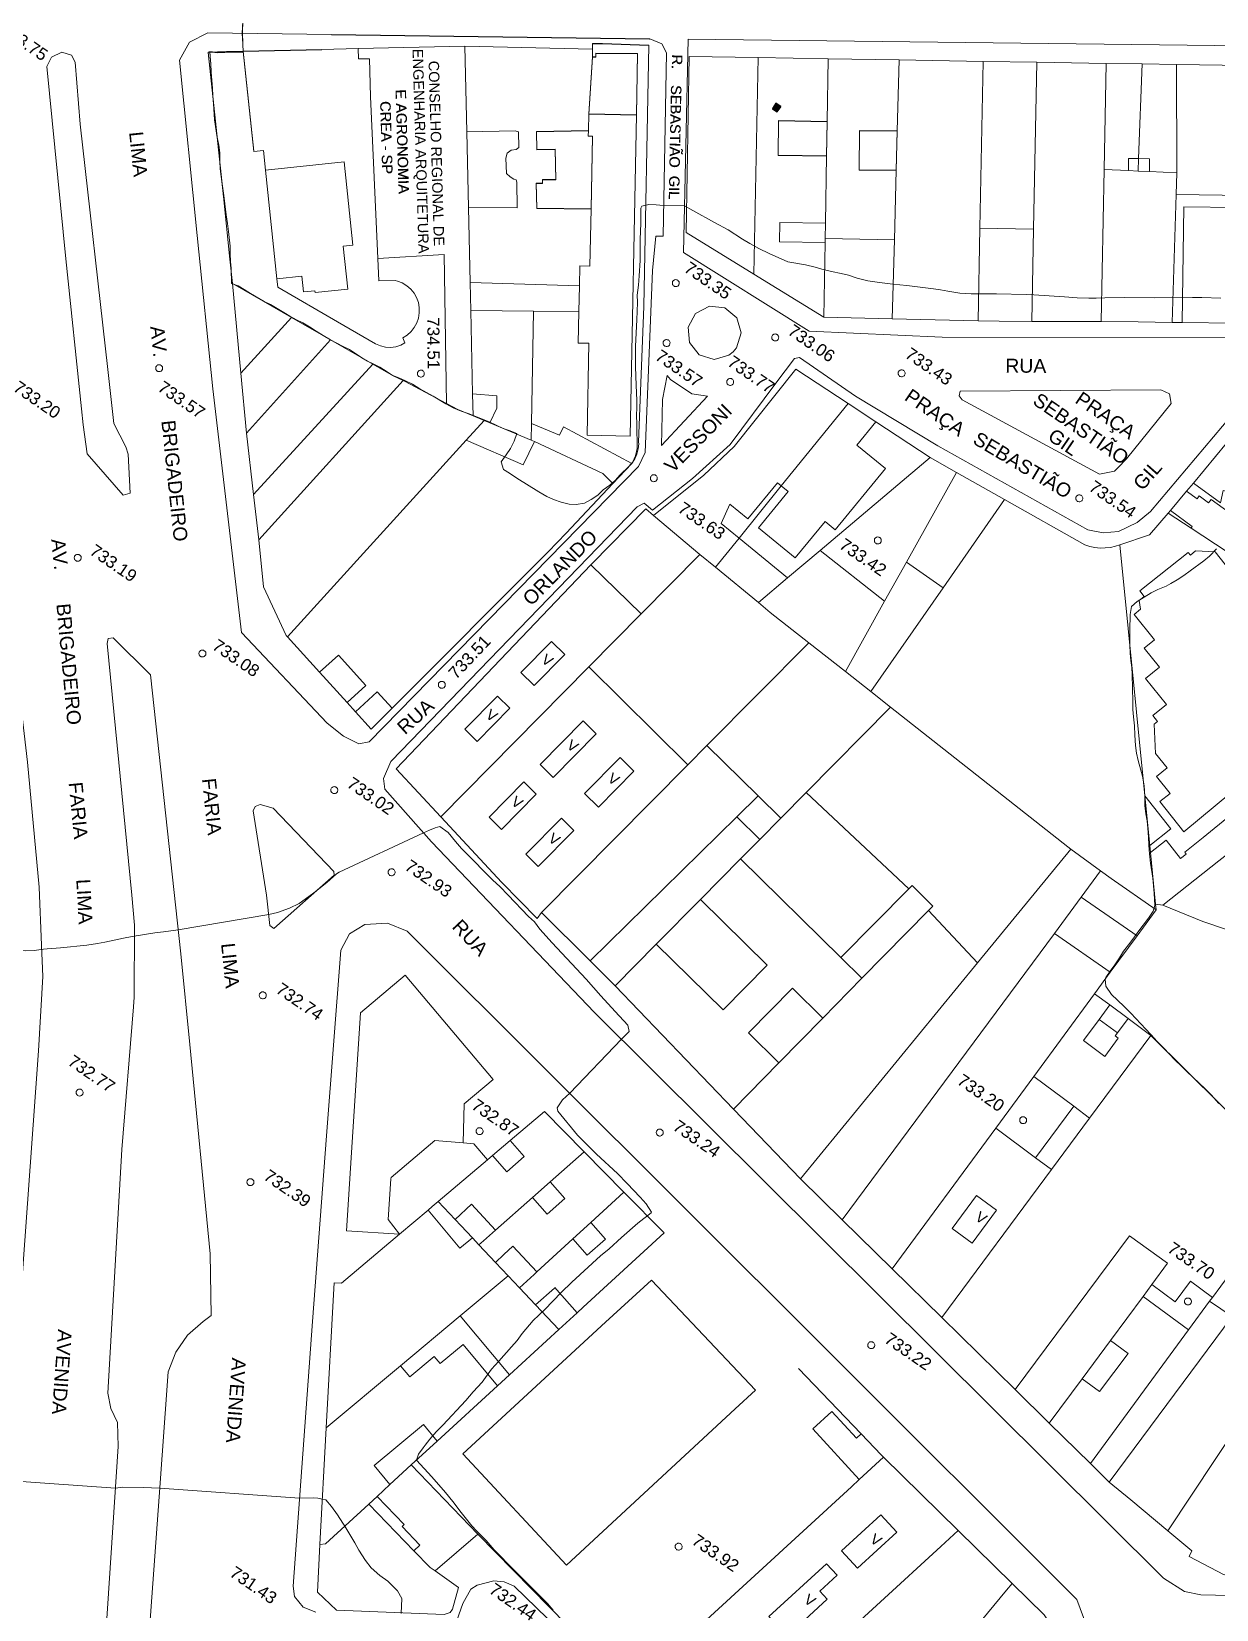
# Model space of a CAD drawing. Header units: metres. Extents: x 322294 to 7190115, y 7390841 to 10157759.
# Drawn here: x 323085.9 to 323256.2, y 7393020.6 to 7393247.5 of the extents above; entities that cross this region are included whole.
import ezdxf
from ezdxf.enums import TextEntityAlignment as Align

# ---------------------------------------------------------------- set-up
doc = ezdxf.new("R2010")
doc.units = ezdxf.units.M
doc.layers.get('0').update_dxf_attribs({"lineweight": 18})
for name, color, linetype, lineweight in [('100_SIST_VIARIO_MEIO_FIO', 1, 'Continuous', 18), ('106_PRACAS_PARQUES_TOP', 7, 'Continuous', 18), ('108_SEP_FIS_CANT_CENT_ILHA', 7, 'Continuous', 18), ('144_P_DUPLA_ASF_TOP', 7, 'Continuous', 18), ('160_P_SIMP_ASF_TOP', 7, 'Continuous', 18), ('168_P_SIMP_PARALE_TOP', 7, 'Continuous', 18), ('206_MURO_E_MURO_ARRIMO', 7, 'Continuous', 18), ('214_PROJ_BEIRAL_EDIF', 10, 'Continuous', 18), ('216_EDIF_NOTAVEL', 2, 'Continuous', 18), ('218_EDIF_NOTAVEL_TOP', 7, 'Continuous', 18), ('604_CURVA_INTERM', 7, 'Continuous', 18), ('606_PTO_COTADO', 7, 'Continuous', 18), ('608_PTO_COTADO_INTERVIA', 1, 'Continuous', 18), ('908_DADOS_VARIAVEIS', 7, 'Continuous', 13)]:
    doc.layers.add(name, color=color, linetype=linetype, lineweight=lineweight)
doc.styles.add('Style-Arial', font='arial.ttf', dxfattribs={"height": 1.75})

# ---------------------------------------------------------------- blocks, each defined once
blk = doc.blocks.new('SP09')
at = {"color": 0, "linetype": 'Continuous'}
blk.add_lwpolyline([(-0.03, -0.51), (-0.14, -0.49), (-0.24, -0.46), (-0.31, -0.42), (-0.35, -0.39), (-0.42, -0.31), (-0.47, -0.24), (-0.51, -0.15), (-0.52, -0.09), (-0.52, 0.03), (-0.51, 0.11), (-0.48, 0.2), (-0.44, 0.27), (-0.4, 0.33), (-0.32, 0.39), (-0.23, 0.44), (-0.15, 0.48), (-0.1, 0.48), (-0.03, 0.48), (0.08, 0.48), (0.19, 0.44), (0.27, 0.4), (0.35, 0.32), (0.41, 0.23), (0.46, 0.11), (0.48, 0.03), (0.48, -0.03), (0.47, -0.08), (0.44, -0.21), (0.38, -0.3), (0.31, -0.38), (0.23, -0.44), (0.1, -0.49), (0.02, -0.51)], close=True, dxfattribs=at)
blk = doc.blocks.new('SP10')
at = {"color": 0, "linetype": 'Continuous'}
blk.add_lwpolyline([(-0.03, -0.51), (-0.14, -0.49), (-0.24, -0.46), (-0.31, -0.42), (-0.35, -0.39), (-0.42, -0.31), (-0.47, -0.24), (-0.51, -0.15), (-0.52, -0.09), (-0.52, 0.03), (-0.51, 0.11), (-0.48, 0.2), (-0.44, 0.27), (-0.4, 0.33), (-0.32, 0.39), (-0.23, 0.44), (-0.15, 0.48), (-0.1, 0.48), (-0.03, 0.48), (0.08, 0.48), (0.19, 0.44), (0.27, 0.4), (0.35, 0.32), (0.41, 0.23), (0.46, 0.11), (0.48, 0.03), (0.48, -0.03), (0.47, -0.08), (0.44, -0.21), (0.38, -0.3), (0.31, -0.38), (0.23, -0.44), (0.1, -0.49), (0.02, -0.51)], close=True, dxfattribs=at)

msp = doc.modelspace()

# ---------------------------------------------------------------- hatches: boundary and pattern name
at = {"layer": '908_DADOS_VARIAVEIS', "lineweight": 0}
for points in [[(323193.594, 7393236.741), (323192.908, 7393237.2), (323192.41, 7393236.455), (323193.096, 7393235.996)], [(323193.594, 7393236.692), (323192.907, 7393237.151), (323192.41, 7393236.406), (323193.096, 7393235.948)]]:
    msp.add_hatch(color=256, dxfattribs=at).paths.add_polyline_path(points)

# ---------------------------------------------------------------- linework, layer by layer
at = {"layer": '100_SIST_VIARIO_MEIO_FIO'}
for points in [[(323109.686, 7393218.167), (323107.124, 7393243.408), (323108.558, 7393245.992), (323111.2, 7393247.316), (323129.01, 7393247.083)], [(323174.754, 7393246.492), (323176.499, 7393245.765), (323177.153, 7393244.444), (323176.665, 7393218.11), (323175.635, 7393218.104), (323175.17, 7393213.15), (323174.112, 7393186.978), (323173.141, 7393184.96), (323134.401, 7393145.374), (323132.918, 7393145.115), (323130.718, 7393146.196), (323128.355, 7393148.082), (323116.041, 7393161.096), (323111.921, 7393196.149), (323109.686, 7393218.167)], [(323129.01, 7393247.083), (323174.712, 7393246.485), (323174.754, 7393246.492)], [(323129.01, 7393247.034), (323174.711, 7393246.436), (323174.754, 7393246.444)], [(323259.716, 7393193.835), (323246.769, 7393178.486), (323244.858, 7393176.934), (323242.176, 7393175.636), (323239.946, 7393175.417), (323237.752, 7393175.874), (323216.165, 7393187.937), (323204.347, 7393195.09), (323196.299, 7393200.635), (323195.576, 7393200.512), (323192.904, 7393196.961), (323186.337, 7393188.125), (323180.888, 7393183.244), (323175.164, 7393178.685), (323173.972, 7393179.69), (323172.952, 7393179.194), (323137.597, 7393142.591), (323137.549, 7393142.534), (323136.47, 7393140.116), (323136.662, 7393138.571), (323143.392, 7393130.989), (323166.835, 7393106.445), (323248.631, 7393025.128), (323251.659, 7393023.223), (323253.99, 7393022.75), (323287.554, 7393021.948)], [(323087.295, 7393116.125), (323086.978, 7393124.48), (323085.296, 7393142.446), (323081.385, 7393175.818)], [(323236.854, 7393016.173), (323237.21, 7393017.378), (323237.141, 7393019.473), (323236.179, 7393022.043), (323200.162, 7393058.016), (323139.887, 7393118.149), (323137.053, 7393119.316), (323133.812, 7393119.118), (323131.604, 7393117.754), (323130.342, 7393115.449), (323128.294, 7393088.725)]]:
    msp.add_lwpolyline(points, dxfattribs=at)
for points in [[(323180.276, 7393246.415), (323179.595, 7393215.731), (323197.689, 7393204.457), (323216.827, 7393203.56), (323259.714, 7393203.509), (323340.574, 7393202.478), (323343.247, 7393203.767), (323344.99, 7393206.168), (323345.408, 7393207.958), (323345.433, 7393241.253), (323344.292, 7393243.163), (323342.112, 7393244.353), (323271.992, 7393245.315)], [(323243.316, 7393186.072), (323249.753, 7393194.011), (323249.499, 7393195.428), (323248.261, 7393196.001), (323219.417, 7393195.818), (323219.234, 7393195.119), (323219.686, 7393194.555), (323239.435, 7393183.87), (323241.581, 7393184.324), (323242.126, 7393184.806)]]:
    msp.add_lwpolyline(points, close=True, dxfattribs=at)
at = {"layer": '100_SIST_VIARIO_MEIO_FIO', "flags": 128}
for points in [[(323087.466, 7393111.617), (323087.295, 7393116.125)], [(322930.94, 7392950.696), (322947.28, 7392955.867), (322958.551, 7392959.047), (322971.722, 7392961.044), (322986.532, 7392961.946), (323045.985, 7392957.808), (323067.729, 7392956.488), (323074.239, 7392957.152), (323075.563, 7392958.057), (323076.345, 7392959.594), (323077.958, 7392977.869), (323080.672, 7393010.165), (323080.551, 7393011.681), (323079.767, 7393012.85), (323077.067, 7393013.547), (323034.242, 7393016.613), (323034.591, 7393022.23), (323076.337, 7393018.922), (323078.603, 7393019.652), (323080.183, 7393021.276), (323080.857, 7393022.577), (323081.289, 7393024.466), (323086.841, 7393100.955), (323087.466, 7393111.617)], [(323128.294, 7393088.725), (323126.248, 7393062.023), (323123.464, 7393023.983), (323123.657, 7393022.505), (323124.915, 7393020.964), (323126.743, 7393020.238)], [(323147.032, 7393019.046), (323147.875, 7393021.486), (323149.05, 7393023.551), (323149.963, 7393024.134), (323152.325, 7393024.718), (323153.831, 7393024.586), (323155.284, 7393023.997), (323160.039, 7393019.302)]]:
    msp.add_lwpolyline(points, dxfattribs=at)
at = {"layer": '108_SEP_FIS_CANT_CENT_ILHA'}
for points in [[(323090.805, 7393214.843), (323088.07, 7393242.505), (323088.741, 7393243.821), (323090.197, 7393244.544), (323091.589, 7393244.131), (323092.149, 7393243.117), (323092.873, 7393234.208), (323096.83, 7393198.931)], [(323093.047, 7393193.269), (323090.805, 7393214.843)], [(323096.83, 7393198.931), (323097.704, 7393191.139), (323099.431, 7393187.821), (323099.771, 7393186.737), (323100.065, 7393181.144), (323099.047, 7393180.831), (323093.839, 7393186.792), (323093.287, 7393190.956), (323093.047, 7393193.269)], [(323108.606, 7393101.883), (323107.33, 7393114.885), (323102.954, 7393154.994), (323097.582, 7393160.319), (323096.882, 7393160.222), (323096.717, 7393159.535), (323100.28, 7393123.312), (323100.669, 7393119.038), (323100.632, 7393108.667), (323100.521, 7393107.286)]]:
    msp.add_lwpolyline(points, dxfattribs=at)
for points in [[(323187.23, 7393202.046), (323187.907, 7393204.183), (323187.281, 7393206.336), (323185.566, 7393207.779), (323183.338, 7393208.025), (323181.348, 7393206.992), (323180.268, 7393205.028), (323180.461, 7393202.794), (323181.863, 7393201.045), (323184, 7393200.369), (323186.153, 7393200.994), (323186.743, 7393201.467)], [(323177.271, 7393198.057), (323176.57, 7393194.605), (323176.446, 7393188.005), (323183.044, 7393195.075), (323180.833, 7393195.433), (323177.738, 7393197.471)], [(323119.636, 7393123.357), (323120.148, 7393118.975), (323120.714, 7393118.528), (323129.363, 7393126.197), (323129.321, 7393126.72), (323120.599, 7393135.825), (323118.718, 7393136.357), (323117.997, 7393136.101), (323117.712, 7393135.475)]]:
    msp.add_lwpolyline(points, close=True, dxfattribs=at)
at = {"layer": '108_SEP_FIS_CANT_CENT_ILHA', "flags": 128}
for points in [[(323100.521, 7393107.286), (323098.866, 7393086.751), (323096.829, 7393051.732), (323097.26, 7393049.529), (323098.206, 7393047.493), (323098.311, 7393044.078), (323093.723, 7392974.156), (323094.785, 7392972.212), (323096.048, 7392971.422), (323098.719, 7392970.906), (323099.18, 7392971.069), (323099.615, 7392973.858)], [(323099.615, 7392973.858), (323104.196, 7393036.823), (323105.509, 7393054.81), (323106.589, 7393057.601), (323108.305, 7393060.053), (323110.556, 7393062.025), (323111.687, 7393062.896), (323111.563, 7393071.749), (323108.606, 7393101.883)]]:
    msp.add_lwpolyline(points, dxfattribs=at)
at = {"layer": '206_MURO_E_MURO_ARRIMO'}
for p, q in [((323111.259, 7393244.562), (323113.879, 7393244.652)), ((323111.259, 7393244.513), (323113.879, 7393244.603)), ((323113.446, 7393223.793), (323111.259, 7393244.562)), ((323113.446, 7393223.744), (323111.259, 7393244.513)), ((323113.879, 7393244.652), (323116.296, 7393244.704)), ((323113.879, 7393244.603), (323116.296, 7393244.655)), ((323166.518, 7393244.945), (323166.531, 7393245.767)), ((323166.519, 7393244.994), (323166.531, 7393245.815)), ((323166.531, 7393245.815), (323167.963, 7393245.793)), ((323166.531, 7393245.767), (323167.963, 7393245.745)), ((323167.963, 7393245.793), (323174.637, 7393245.537)), ((323167.963, 7393245.745), (323174.636, 7393245.488)), ((323174.637, 7393245.537), (323173.91, 7393207.967)), ((323114.392, 7393214.803), (323113.446, 7393223.793)), ((323114.763, 7393211.28), (323114.392, 7393214.803)), ((323173.91, 7393207.967), (323173.16, 7393188.461)), ((323249.887, 7393205.702), (323251.328, 7393205.68)), ((323215.088, 7393186.261), (323207.273, 7393191.395)), ((323173.102, 7393187.493), (323172.92, 7393186.767)), ((323173.166, 7393188.239), (323173.102, 7393187.493)), ((323173.16, 7393188.461), (323173.166, 7393188.239)), ((323172.627, 7393186.078), (323172.175, 7393185.388)), ((323172.92, 7393186.767), (323172.627, 7393186.078)), ((323218.853, 7393184.133), (323215.088, 7393186.261)), ((323169.467, 7393182.512), (323162.756, 7393175.381)), ((323225.793, 7393180.21), (323218.853, 7393184.133)), ((323252.934, 7393182.599), (323251.963, 7393181.426)), ((323249.292, 7393178.273), (323246.602, 7393175.162)), ((323249.63, 7393178.663), (323249.292, 7393178.273)), ((323162.756, 7393175.381), (323160.15, 7393172.726)), ((323246.602, 7393175.162), (323242.357, 7393173.729)), ((323160.15, 7393172.726), (323137.698, 7393150.211)), ((323127.285, 7393155.393), (323122.692, 7393160.467)), ((323132.433, 7393149.706), (323131.234, 7393151.031)), ((323205.148, 7393045.864), (323196.144, 7393055.287)), ((323150.057, 7393031.474), (323167.645, 7393013.543))]:
    msp.add_line(p, q, dxfattribs=at)
for points in [[(323164.568, 7393207.252), (323158.06, 7393207.316)], [(323215.088, 7393186.261), (323199.255, 7393172.893)], [(323218.853, 7393184.133), (323211.666, 7393171.241)], [(323193.667, 7393182.173), (323187.597, 7393174.683)], [(323249.292, 7393178.273), (323252.593, 7393176.114)], [(323240.986, 7393112.243), (323244.834, 7393117.48)], [(323154.684, 7393088.035), (323152.167, 7393085.905)], [(323147.577, 7393075.838), (323146.769, 7393076.695)]]:
    msp.add_lwpolyline(points, dxfattribs=at)
at = {"layer": '206_MURO_E_MURO_ARRIMO', "flags": 128}
for points in [[(323149.256, 7393074.056), (323147.577, 7393075.838)], [(323161.675, 7393060.875), (323164.311, 7393063.296)], [(323154.584, 7393054.362), (323152.887, 7393052.803)]]:
    msp.add_lwpolyline(points, dxfattribs=at)
at = {"layer": '214_PROJ_BEIRAL_EDIF'}
for points in [[(323166.324, 7393222.031), (323158.515, 7393222.119), (323158.437, 7393225.697), (323159.341, 7393225.716), (323159.33, 7393226.218), (323161.24, 7393226.26), (323161.145, 7393230.617), (323158.517, 7393230.56), (323158.462, 7393233.122), (323165.931, 7393233.284), (323165.982, 7393235.676), (323166.543, 7393243.87), (323166.519, 7393244.994), (323148.19, 7393245.393), (323148.456, 7393233.102), (323155.383, 7393233.253), (323155.9, 7393233.116), (323155.95, 7393230.835), (323155.569, 7393230.557), (323154.841, 7393230.481), (323154.269, 7393230.029), (323154.078, 7393229.326), (323154.167, 7393227.115), (323154.691, 7393226.607), (323155.194, 7393226.267), (323155.542, 7393226.184), (323155.633, 7393225.863), (323155.713, 7393222.151), (323148.692, 7393222.229), (323148.927, 7393211.428), (323164.639, 7393210.958), (323164.695, 7393213.814), (323166.165, 7393213.786)], [(323166.543, 7393243.87), (323165.982, 7393235.676), (323172.855, 7393235.543), (323172.994, 7393244.36), (323167.011, 7393244.404), (323166.994, 7393243.879)], [(323166.543, 7393243.821), (323165.982, 7393235.627), (323172.854, 7393235.494), (323172.994, 7393244.311), (323167.011, 7393244.356), (323166.994, 7393243.831)], [(323189.726, 7393212.631), (323190.334, 7393243.77), (323180.412, 7393243.934), (323179.977, 7393218.612)], [(323200.273, 7393234.594), (323200.425, 7393243.602), (323190.334, 7393243.77), (323189.726, 7393212.631), (323199.798, 7393206.452), (323199.979, 7393217.189), (323193.399, 7393217.3), (323193.445, 7393220.05), (323200.026, 7393219.939), (323200.189, 7393229.622), (323193.206, 7393229.74), (323193.29, 7393234.712)], [(323210.352, 7393233.257), (323204.92, 7393233.302), (323204.873, 7393227.616), (323210.203, 7393227.571), (323209.94, 7393217.58), (323199.989, 7393217.748), (323200.026, 7393219.939), (323200.189, 7393229.622), (323200.273, 7393234.594), (323200.425, 7393243.602), (323210.62, 7393243.433)], [(323209.94, 7393217.58), (323210.203, 7393227.571), (323210.352, 7393233.257), (323210.62, 7393243.433), (323222.713, 7393243.233), (323222.245, 7393219.245), (323221.985, 7393205.933), (323209.641, 7393206.222)], [(323222.713, 7393243.233), (323230.429, 7393243.105), (323229.948, 7393219.095), (323222.245, 7393219.245)], [(323229.948, 7393219.095), (323230.429, 7393243.105), (323240.407, 7393242.939), (323240.112, 7393227.695), (323239.688, 7393205.8), (323229.683, 7393205.843)], [(323243.589, 7393227.526), (323240.112, 7393227.695), (323240.407, 7393242.939), (323245.545, 7393242.854), (323245.062, 7393229.238), (323243.614, 7393229.259)], [(323246.615, 7393227.379), (323250.568, 7393227.186), (323250.494, 7393242.772), (323245.545, 7393242.854), (323245.062, 7393229.238), (323246.642, 7393229.215)], [(323250.494, 7393242.772), (323250.568, 7393227.186), (323250.47, 7393224.104), (323260.377, 7393223.953), (323260.379, 7393225.556), (323260.391, 7393242.626)], [(323166.324, 7393222.031), (323166.165, 7393213.786), (323164.695, 7393213.814), (323164.639, 7393210.958), (323164.568, 7393207.252), (323164.48, 7393202.72), (323166.005, 7393202.69), (323165.749, 7393189.478), (323171.961, 7393189.358), (323172.855, 7393235.543), (323165.982, 7393235.676), (323165.931, 7393233.284), (323165.915, 7393232.504), (323166.527, 7393232.492)], [(323200.273, 7393234.594), (323200.189, 7393229.622), (323193.206, 7393229.74), (323193.29, 7393234.712)], [(323165.931, 7393233.284), (323158.462, 7393233.122), (323158.517, 7393230.56), (323161.145, 7393230.617), (323161.24, 7393226.26), (323159.33, 7393226.218), (323159.341, 7393225.716), (323158.437, 7393225.697), (323158.515, 7393222.119), (323166.324, 7393222.031), (323166.527, 7393232.492), (323165.915, 7393232.504)], [(323165.93, 7393233.235), (323158.461, 7393233.073), (323158.517, 7393230.511), (323161.145, 7393230.568), (323161.239, 7393226.211), (323159.33, 7393226.17), (323159.341, 7393225.668), (323158.437, 7393225.648), (323158.515, 7393222.07), (323166.324, 7393221.983), (323166.526, 7393232.443), (323165.915, 7393232.455)], [(323200.273, 7393234.545), (323200.189, 7393229.573), (323193.206, 7393229.691), (323193.29, 7393234.663)], [(323210.352, 7393233.257), (323210.203, 7393227.571), (323204.873, 7393227.616), (323204.92, 7393233.302)], [(323210.352, 7393233.209), (323210.202, 7393227.523), (323204.873, 7393227.567), (323204.92, 7393233.254)], [(323245.062, 7393229.238), (323244.998, 7393227.457), (323243.589, 7393227.526), (323243.614, 7393229.259)], [(323245.062, 7393229.238), (323244.998, 7393227.457), (323246.615, 7393227.379), (323246.642, 7393229.215)], [(323243.589, 7393227.526), (323244.998, 7393227.457), (323246.615, 7393227.379), (323250.568, 7393227.186), (323250.47, 7393224.104), (323249.887, 7393205.702), (323244.999, 7393205.777), (323239.688, 7393205.8), (323240.112, 7393227.695)], [(323258.925, 7393205.564), (323251.328, 7393205.68), (323251.568, 7393222.32), (323259.166, 7393222.211)], [(323199.979, 7393217.189), (323199.989, 7393217.748), (323200.026, 7393219.939), (323193.445, 7393220.05), (323193.399, 7393217.3)], [(323229.683, 7393205.843), (323224.985, 7393205.863), (323221.985, 7393205.933), (323222.245, 7393219.245), (323229.948, 7393219.095)], [(323199.979, 7393217.189), (323199.798, 7393206.452), (323209.641, 7393206.222), (323209.94, 7393217.58), (323199.989, 7393217.748)], [(323114.763, 7393211.28), (323123.243, 7393206.4), (323115.957, 7393198.386)], [(323116.755, 7393189.77), (323115.957, 7393198.386), (323123.243, 7393206.4), (323128.847, 7393203.175)], [(323149.274, 7393195.402), (323149.014, 7393207.406), (323158.06, 7393207.316), (323157.771, 7393191.143), (323157.729, 7393188.781), (323151.759, 7393191.255), (323152.757, 7393193.342), (323152.765, 7393195.121)], [(323134.917, 7393199.682), (323117.789, 7393180.924), (323116.755, 7393189.77), (323128.847, 7393203.175)], [(323118.546, 7393174.452), (323139.278, 7393197.359), (323137.854, 7393197.992), (323134.917, 7393199.682), (323117.789, 7393180.924)], [(323187.597, 7393174.683), (323184.191, 7393170.48), (323181.946, 7393172.322), (323175.3, 7393177.948), (323182.516, 7393183.72), (323186.885, 7393187.832), (323195.748, 7393198.966), (323203.27, 7393194.025), (323193.667, 7393182.173), (323193.114, 7393182.627), (323188.851, 7393177.432), (323186.255, 7393179.562), (323185.032, 7393176.787)], [(323145.531, 7393194.034), (323139.501, 7393197.26), (323139.278, 7393197.359), (323118.546, 7393174.452), (323119.222, 7393167.65), (323122.493, 7393160.687), (323122.692, 7393160.467), (323148.35, 7393188.755), (323150.929, 7393191.599), (323149.343, 7393192.256), (323147.171, 7393193.156)], [(323193.667, 7393182.173), (323194.641, 7393181.374), (323190.379, 7393176.178), (323195.685, 7393171.825), (323199.965, 7393177.043), (323201.408, 7393175.859), (323208.651, 7393184.687), (323204.538, 7393188.062), (323207.273, 7393191.395), (323203.27, 7393194.025)], [(323158.188, 7393188.565), (323157.729, 7393188.781), (323151.759, 7393191.255), (323150.929, 7393191.599), (323148.35, 7393188.755), (323156.579, 7393185.229)], [(323261.402, 7393176.431), (323262.302, 7393180.379), (323257.224, 7393181.536), (323256.821, 7393179.768), (323252.934, 7393182.599), (323259.251, 7393190.227), (323263.886, 7393189.17), (323264.233, 7393190.691), (323264.981, 7393190.521), (323265.728, 7393193.801), (323270.61, 7393193.813), (323265.904, 7393173.152)], [(323157.771, 7393191.143), (323157.729, 7393188.781), (323158.188, 7393188.565), (323168.002, 7393183.944), (323169.467, 7393182.512), (323172.175, 7393185.388), (323162.341, 7393190.654), (323161.79, 7393189.467)], [(323261.307, 7393170.413), (323252.593, 7393176.114), (323252.779, 7393176.369), (323249.63, 7393178.663), (323251.963, 7393181.426), (323253.458, 7393180.337), (323253.745, 7393180.732), (323255.123, 7393179.728), (323255.501, 7393180.248), (323262.391, 7393175.229), (323262.074, 7393174.794), (323263.657, 7393173.64)], [(323175.3, 7393177.948), (323181.946, 7393172.322), (323173.537, 7393163.805), (323166.278, 7393170.838), (323166.459, 7393171.028), (323174.197, 7393178.883)], [(323246.748, 7393129.479), (323246.648, 7393130.49), (323245.942, 7393137.605), (323242.357, 7393173.729), (323241.728, 7393173.517), (323240.998, 7393173.347), (323240.254, 7393173.257), (323239.506, 7393173.247), (323238.762, 7393173.317), (323238.031, 7393173.466), (323237.322, 7393173.693), (323225.793, 7393180.21), (323216.962, 7393167.547), (323206.544, 7393152.61), (323209.373, 7393150.381), (323234.874, 7393130.285), (323235.307, 7393129.967), (323239.592, 7393126.819), (323241.102, 7393125.709), (323247.57, 7393121.202), (323247.488, 7393122.024)], [(323187.597, 7393174.683), (323194.585, 7393168.95), (323190.382, 7393165.401), (323184.191, 7393170.48)], [(323197.645, 7393159.623), (323182.982, 7393144.877), (323180.219, 7393142.099), (323165.983, 7393156.155), (323173.537, 7393163.805), (323181.946, 7393172.322), (323184.191, 7393170.48), (323190.382, 7393165.401), (323192.086, 7393164.003)], [(323190.382, 7393165.401), (323194.585, 7393168.95), (323199.255, 7393172.893), (323208.518, 7393165.593), (323202.886, 7393155.492), (323197.645, 7393159.623), (323192.086, 7393164.003)], [(323208.518, 7393165.593), (323202.886, 7393155.492), (323206.544, 7393152.61), (323216.962, 7393167.547), (323211.666, 7393171.241)], [(323165.983, 7393156.155), (323144.704, 7393134.603), (323138.281, 7393141.49), (323166.278, 7393170.838), (323173.537, 7393163.805)], [(323160.642, 7393159.832), (323162.561, 7393157.937), (323158.149, 7393153.468), (323156.23, 7393155.363)], [(323127.285, 7393155.393), (323131.234, 7393151.031), (323133.937, 7393153.479), (323129.989, 7393157.841)], [(323197.26, 7393138.118), (323193.608, 7393134.421), (323190.356, 7393137.622), (323182.982, 7393144.877), (323197.645, 7393159.623), (323202.886, 7393155.492), (323206.544, 7393152.61), (323209.373, 7393150.381)], [(323159.208, 7393120.847), (323158.56, 7393119.996), (323153.502, 7393125.169), (323144.704, 7393134.603), (323165.983, 7393156.155), (323180.219, 7393142.099)], [(323264.99, 7393134.791), (323256.601, 7393128.269), (323248.521, 7393121.889), (323247.488, 7393122.024), (323246.748, 7393129.479), (323249.012, 7393131.267), (323251.094, 7393128.63), (323251.883, 7393129.253), (323251.679, 7393129.512), (323254.343, 7393131.616), (323265.052, 7393140.388), (323264.314, 7393141.223), (323267.191, 7393143.691), (323268.002, 7393142.845), (323283.11, 7393155.312), (323284.899, 7393154.034), (323286.572, 7393152.84), (323284.297, 7393150.912), (323280.942, 7393148.068), (323276.307, 7393144.34), (323270.549, 7393139.708), (323264.911, 7393135.199)], [(323132.433, 7393149.706), (323134.699, 7393147.203), (323137.698, 7393150.211), (323135.578, 7393152.553)], [(323152.857, 7393151.967), (323148.152, 7393147.202), (323149.93, 7393145.446), (323154.635, 7393150.211)], [(323209.373, 7393150.381), (323234.874, 7393130.285), (323235.307, 7393129.967), (323221.9, 7393113.624), (323214.824, 7393121.127), (323215.463, 7393121.774), (323212.477, 7393124.723), (323212.023, 7393124.264), (323197.26, 7393138.118)], [(323165.17, 7393148.386), (323167.057, 7393146.524), (323160.89, 7393140.278), (323159.003, 7393142.14)], [(323187.278, 7393134.599), (323190.356, 7393137.622), (323182.982, 7393144.877), (323180.219, 7393142.099), (323159.208, 7393120.847), (323166.209, 7393113.91)], [(323170.486, 7393143.112), (323172.465, 7393141.158), (323167.366, 7393135.994), (323165.387, 7393137.948)], [(323156.66, 7393139.612), (323158.438, 7393137.858), (323153.437, 7393132.793), (323151.66, 7393134.548)], [(323190.577, 7393131.353), (323187.826, 7393128.567), (323202.252, 7393114.372), (323212.023, 7393124.264), (323197.26, 7393138.118), (323193.608, 7393134.421)], [(323245.942, 7393137.605), (323246.648, 7393130.49), (323249.673, 7393132.88)], [(323162.051, 7393134.388), (323163.838, 7393132.624), (323158.729, 7393127.45), (323156.942, 7393129.214)], [(323187.826, 7393128.567), (323182.042, 7393122.712), (323175.701, 7393116.293), (323169.773, 7393110.292), (323169.524, 7393110.551), (323166.209, 7393113.91), (323187.278, 7393134.599), (323190.577, 7393131.353)], [(323248.521, 7393121.889), (323256.601, 7393128.269), (323264.99, 7393134.791), (323270.774, 7393134.551), (323310.325, 7393133.79), (323310.252, 7393129.98), (323334.391, 7393129.516), (323334.464, 7393133.325), (323340.895, 7393133.201), (323340.796, 7393117.008), (323336.721, 7393117.078), (323316.694, 7393117.42), (323309.608, 7393117.541), (323303.678, 7393117.642), (323297.379, 7393117.749), (323291.426, 7393117.851), (323285.293, 7393117.935), (323277.46, 7393118.032), (323269.955, 7393118.125), (323266.757, 7393118.165), (323264.074, 7393118.198), (323257.536, 7393118.441), (323254.302, 7393119.572)], [(323175.701, 7393116.293), (323185.321, 7393106.826), (323191.65, 7393113.258), (323182.042, 7393122.712), (323187.826, 7393128.567), (323202.252, 7393114.372), (323205.27, 7393111.402), (323199.634, 7393105.666), (323195.27, 7393109.96), (323188.947, 7393103.534), (323193.315, 7393099.235), (323186.784, 7393092.587), (323169.773, 7393110.292)], [(323236.815, 7393123.068), (323232.948, 7393117.844), (323202.45, 7393076.644), (323196.416, 7393082.562), (323221.9, 7393113.624), (323235.307, 7393129.967), (323239.592, 7393126.819)], [(323247.57, 7393121.202), (323241.102, 7393125.709), (323239.592, 7393126.819), (323236.815, 7393123.068), (323244.834, 7393117.48)], [(323193.315, 7393099.235), (323199.634, 7393105.666), (323205.27, 7393111.402), (323214.824, 7393121.127), (323221.9, 7393113.624), (323196.416, 7393082.562), (323186.784, 7393092.587)], [(323229.966, 7393097.248), (323224.507, 7393089.821), (323209.64, 7393069.59), (323202.45, 7393076.644), (323232.948, 7393117.844), (323240.986, 7393112.243), (323238.728, 7393109.171)], [(323238.728, 7393109.171), (323229.966, 7393097.248), (323235.722, 7393092.982), (323238.006, 7393091.29), (323246.816, 7393103.177), (323243.546, 7393105.6), (323242.003, 7393103.519), (323241.692, 7393103.098), (323242.128, 7393102.775), (323240.191, 7393100.16), (323237.128, 7393102.43), (323239.377, 7393105.465), (323240.92, 7393107.546)], [(323240.92, 7393107.546), (323239.377, 7393105.465), (323242.003, 7393103.519), (323243.546, 7393105.6)], [(323246.961, 7393067.338), (323250.289, 7393064.866), (323252.499, 7393067.84), (323255.66, 7393065.491), (323258.057, 7393068.753), (323263.054, 7393075.553), (323267.26, 7393081.277), (323267.921, 7393082.176), (323261.959, 7393088.131), (323246.816, 7393103.177), (323238.006, 7393091.29), (323232.518, 7393083.884), (323216.753, 7393062.613), (323227.323, 7393052.246), (323243.766, 7393074.339), (323249.211, 7393070.409)], [(323144.335, 7393079.28), (323151.416, 7393085.27), (323152.167, 7393085.905), (323154.222, 7393083.575), (323156.694, 7393085.756), (323154.684, 7393088.035), (323159.623, 7393092.214), (323165.337, 7393086.418), (323160.441, 7393082.1), (323157.91, 7393079.868), (323152.601, 7393075.186), (323149.105, 7393078.896), (323146.769, 7393076.695)], [(323232.518, 7393083.884), (323238.006, 7393091.29), (323235.722, 7393092.982), (323230.234, 7393085.577)], [(323216.753, 7393062.613), (323209.64, 7393069.59), (323224.507, 7393089.821), (323230.234, 7393085.577), (323232.518, 7393083.884)], [(323289.822, 7393067.136), (323285.828, 7393066.233), (323283.583, 7393062.32), (323262.536, 7393025.63), (323257.353, 7393025.613), (323252.313, 7393028.259), (323252.703, 7393029.052), (323249.278, 7393031.918), (323266.263, 7393057.555), (323267.463, 7393059.367), (323277.139, 7393073.972), (323277.292, 7393082.732), (323278.449, 7393082.706), (323278.445, 7393086.56), (323280.391, 7393088.719), (323291.292, 7393088.595), (323291.236, 7393084.904), (323291.113, 7393076.722), (323291.079, 7393074.475), (323291.003, 7393069.452), (323290.97, 7393067.28)], [(323267.463, 7393059.367), (323265.535, 7393060.661), (323267.842, 7393064.102), (323267.323, 7393064.45), (323267.912, 7393065.329), (323268.447, 7393064.97), (323269.622, 7393066.721), (323270.558, 7393066.093), (323276.559, 7393075.042), (323267.26, 7393081.277), (323263.054, 7393075.553), (323265.107, 7393074.177), (323263.037, 7393071.089), (323264.03, 7393070.423), (323262.766, 7393068.538), (323263.358, 7393068.141), (323262.722, 7393067.193), (323264.809, 7393065.793), (323264.084, 7393064.712), (323258.057, 7393068.753), (323255.66, 7393065.491), (323255.253, 7393064.938), (323258.521, 7393062.747), (323266.263, 7393057.555)], [(323221.746, 7393080.143), (323224.606, 7393078.023), (323221.103, 7393073.296), (323218.242, 7393075.416)], [(323241.021, 7393059.316), (323236.933, 7393053.811), (323232.198, 7393047.435), (323227.323, 7393052.246), (323243.766, 7393074.339), (323249.211, 7393070.409), (323246.961, 7393067.338), (323245.709, 7393065.628)], [(323241.021, 7393059.316), (323245.709, 7393065.628), (323252.249, 7393060.851), (323238.118, 7393041.623), (323232.198, 7393047.435), (323236.933, 7393053.811), (323239.444, 7393051.945), (323243.533, 7393057.449)], [(323252.249, 7393060.851), (323238.118, 7393041.623), (323240.841, 7393038.95), (323258.521, 7393062.747), (323255.253, 7393064.938)], [(323249.278, 7393031.918), (323266.263, 7393057.555), (323258.521, 7393062.747), (323240.841, 7393038.95), (323243.916, 7393036.403)], [(323204.887, 7393039.292), (323208.384, 7393042.502), (323208.015, 7393042.864), (323205.148, 7393045.864), (323204.487, 7393045.257), (323200.953, 7393049.108), (323198.199, 7393046.58)]]:
    msp.add_lwpolyline(points, close=True, dxfattribs=at)
for points in [[(323278.863, 7393155.092), (323251.565, 7393132.452), (323248.096, 7393136.789), (323249.576, 7393137.972), (323247.625, 7393140.411), (323249.151, 7393141.632), (323247.477, 7393143.725), (323247.299, 7393147.931), (323247.777, 7393148.313), (323247.086, 7393149.178), (323249.043, 7393150.743), (323246.044, 7393154.492), (323248.059, 7393156.104), (323245.855, 7393158.86), (323247.323, 7393160.033), (323244.406, 7393163.681), (323245.35, 7393164.436), (323245.122, 7393165.707), (323245.86, 7393166.297), (323245.234, 7393167.08), (323252.175, 7393172.631), (323252.493, 7393172.233), (323253.252, 7393172.84), (323256.053, 7393172.701), (323258.771, 7393169.302)], [(323131.889, 7393086.323), (323133.172, 7393106.42), (323139.57, 7393111.832), (323152.243, 7393096.852), (323148.072, 7393093.324), (323147.906, 7393087.713), (323143.851, 7393088.073), (323137.563, 7393082.754), (323137.548, 7393082.54)], [(323151.416, 7393085.27), (323149.466, 7393087.575), (323147.906, 7393087.713), (323143.851, 7393088.073), (323137.563, 7393082.754), (323137.548, 7393082.54)], [(323143.493, 7393078.567), (323144.335, 7393079.28), (323151.416, 7393085.27)], [(323160.441, 7393082.1), (323165.337, 7393086.418), (323171.035, 7393080.638), (323166.288, 7393076.28), (323163.697, 7393073.901), (323158.537, 7393069.164), (323155.047, 7393072.868), (323153.791, 7393071.685)], [(323150.855, 7393073.647), (323152.601, 7393075.186), (323157.91, 7393079.868), (323160.024, 7393077.471), (323162.555, 7393079.703), (323160.441, 7393082.1)], [(323158.127, 7393068.787), (323158.537, 7393069.164), (323163.697, 7393073.901), (323165.766, 7393071.555), (323168.403, 7393073.881), (323166.288, 7393076.28), (323171.035, 7393080.638), (323176.813, 7393074.778), (323165.167, 7393064.082)], [(323161.393, 7393066.604), (323161.122, 7393066.912), (323161.04, 7393066.84)], [(323174.998, 7393067.967), (323168.414, 7393061.912)], [(323187.06, 7393049.451), (323189.96, 7393052.135), (323174.998, 7393067.967)], [(323204.887, 7393039.292), (323208.384, 7393042.502), (323219.109, 7393031.972), (323216.623, 7393029.694)], [(323203.78, 7393038.277), (323204.887, 7393039.292)], [(323226.07, 7393023.38), (323226.872, 7393024.349), (323219.109, 7393031.972), (323216.623, 7393029.694)], [(323226.07, 7393023.38), (323226.872, 7393024.349)], [(323226.872, 7393024.349), (323231.468, 7393019.836), (323231.553, 7393019.716)]]:
    msp.add_lwpolyline(points, dxfattribs=at)
at = {"layer": '214_PROJ_BEIRAL_EDIF', "flags": 128}
for points in [[(323138.786, 7393074.585), (323131.171, 7393075.084), (323131.889, 7393086.323)], [(323137.548, 7393082.54), (323137.152, 7393076.676), (323138.786, 7393074.585), (323142.884, 7393078.052), (323143.493, 7393078.567)], [(323137.548, 7393082.54), (323137.152, 7393076.676), (323138.786, 7393074.585)], [(323153.791, 7393071.685), (323152.572, 7393070.536), (323150.192, 7393073.062), (323150.855, 7393073.647)], [(323156.032, 7393066.864), (323158.127, 7393068.787)], [(323161.04, 7393066.84), (323158.317, 7393064.439), (323156.032, 7393066.864)], [(323165.167, 7393064.082), (323164.311, 7393063.296), (323161.393, 7393066.604)], [(323168.414, 7393061.912), (323147.861, 7393043.012), (323162.785, 7393026.985), (323187.06, 7393049.451)], [(323216.623, 7393029.694), (323199.24, 7393013.766), (323192.905, 7393007.961), (323186.598, 7393002.182), (323183.068, 7393005.802), (323187.56, 7393010.405), (323184.25, 7393013.635), (323179.761, 7393009.1), (323175.981, 7393012.766), (323203.78, 7393038.277)], [(323216.623, 7393029.694), (323199.24, 7393013.766), (323210.354, 7393004.421), (323214.892, 7393009.895)], [(323231.553, 7393019.716), (323232.441, 7393018.444), (323232.605, 7393017.275), (323232.37, 7393016.47), (323231.858, 7393015.278), (323222.313, 7393003.573), (323214.892, 7393009.895), (323226.07, 7393023.38)], [(323214.892, 7393009.895), (323226.07, 7393023.38)]]:
    msp.add_lwpolyline(points, dxfattribs=at)
for points in [[(323154.407, 7393068.589), (323152.572, 7393070.536), (323150.192, 7393073.062), (323149.256, 7393074.056), (323147.47, 7393072.564), (323142.884, 7393078.052), (323138.786, 7393074.585), (323130.435, 7393067.521), (323129.383, 7393067.612), (323129.332, 7393066.762), (323128.245, 7393046.733), (323138.936, 7393055.664), (323147.511, 7393062.828)], [(323158.317, 7393064.439), (323161.675, 7393060.875), (323154.584, 7393054.362), (323147.511, 7393062.828), (323154.407, 7393068.589), (323156.032, 7393066.864)], [(323138.936, 7393055.664), (323128.245, 7393046.733), (323127.336, 7393029.965), (323128.109, 7393030.047), (323134.36, 7393035.788), (323135.554, 7393036.885), (323137.403, 7393038.583), (323135.12, 7393041.316), (323142.203, 7393047.234), (323144.209, 7393044.833), (323152.887, 7393052.803), (323147.927, 7393058.739), (323144.632, 7393055.986), (323143.767, 7393057.021), (323140.254, 7393054.086)], [(323140.469, 7393041.398), (323144.209, 7393044.833), (323142.203, 7393047.234), (323135.12, 7393041.316), (323137.403, 7393038.583)], [(323137.403, 7393038.583), (323135.554, 7393036.885), (323139.44, 7393032.852), (323139.134, 7393032.557), (323141.709, 7393029.886), (323140.847, 7393029.055), (323143.161, 7393026.654), (323143.912, 7393026.17), (323150.057, 7393031.474), (323140.469, 7393041.398)], [(323134.36, 7393035.788), (323140.847, 7393029.055), (323143.161, 7393026.654), (323143.912, 7393026.17), (323147.261, 7393023.764), (323146.414, 7393020.657), (323146.049, 7393020.174), (323145.173, 7393019.912), (323129.72, 7393020.511), (323126.964, 7393023.107), (323127.336, 7393029.965), (323128.109, 7393030.047)], [(323207.973, 7393034.242), (323210.265, 7393031.744), (323204.617, 7393026.561), (323202.325, 7393029.059)], [(323200.159, 7393027.204), (323191.861, 7393019.589), (323194.463, 7393016.754), (323200.271, 7393022.084), (323199.196, 7393023.254), (323201.686, 7393025.539)]]:
    msp.add_lwpolyline(points, close=True, dxfattribs=at)
at = {"layer": '216_EDIF_NOTAVEL'}
for points in [[(323117.81, 7393230.324), (323116.296, 7393244.704), (323127.583, 7393244.948)], [(323117.81, 7393230.275), (323116.296, 7393244.655), (323127.583, 7393244.899)], [(323127.583, 7393244.948), (323132.835, 7393245.062), (323132.881, 7393243.575), (323134.458, 7393243.61), (323134.585, 7393238.158), (323135.647, 7393214.882)], [(323135.647, 7393214.882), (323135.793, 7393211.678), (323138.147, 7393211.725), (323138.481, 7393211.639), (323139.178, 7393211.364), (323139.818, 7393210.975), (323140.384, 7393210.484), (323140.859, 7393209.905), (323141.229, 7393209.254), (323141.485, 7393208.55), (323141.618, 7393207.813), (323141.625, 7393207.064), (323141.505, 7393206.324), (323141.263, 7393205.615), (323140.905, 7393204.957), (323140.441, 7393204.37), (323139.885, 7393203.868), (323139.252, 7393203.468), (323139.559, 7393202.76), (323138.95, 7393202.423), (323138.24, 7393202.186), (323137.498, 7393202.086), (323136.751, 7393202.127), (323136.024, 7393202.308), (323135.345, 7393202.622), (323129.851, 7393205.752), (323121.258, 7393210.783), (323121.134, 7393211.976), (323124.714, 7393212.353), (323124.954, 7393210.077), (323126.604, 7393210.25), (323126.632, 7393209.986), (323131.347, 7393210.482), (323130.695, 7393216.674), (323132.069, 7393216.818), (323130.811, 7393228.763), (323119.492, 7393227.571), (323119.194, 7393230.403), (323117.817, 7393230.258), (323117.81, 7393230.324)]]:
    msp.add_lwpolyline(points, dxfattribs=at)
for points in [[(323149.014, 7393207.406), (323149.274, 7393195.402), (323149.343, 7393192.256), (323147.171, 7393193.156), (323145.531, 7393194.034), (323145.197, 7393215.437), (323135.647, 7393214.882), (323134.585, 7393238.158), (323134.458, 7393243.61), (323132.881, 7393243.575), (323132.835, 7393245.062), (323148.19, 7393245.393), (323148.456, 7393233.102), (323148.692, 7393222.229), (323148.927, 7393211.428)], [(323121.134, 7393211.976), (323119.492, 7393227.571), (323130.811, 7393228.763), (323132.069, 7393216.818), (323130.695, 7393216.674), (323131.347, 7393210.482), (323126.632, 7393209.986), (323126.604, 7393210.25), (323124.954, 7393210.077), (323124.714, 7393212.353)]]:
    msp.add_lwpolyline(points, close=True, dxfattribs=at)
at = {"layer": '604_CURVA_INTERM', "flags": 128}
for points, elevation in [([(323116.231, 7393249.073), (323116.174, 7393247.311), (323116.236, 7393245.746), (323116.293, 7393244.608), (323114.775, 7393244.597), (323113.682, 7393244.54), (323112.588, 7393244.509), (323111.488, 7393244.656), (323111.563, 7393243.945), (323111.64, 7393242.852), (323111.692, 7393241.673), (323111.878, 7393239.382), (323111.914, 7393238.269), (323112.019, 7393237.167), (323112.166, 7393234.866), (323112.55, 7393232.348), (323112.787, 7393231.172), (323112.924, 7393230.067), (323112.916, 7393228.919), (323112.998, 7393227.815), (323113.284, 7393225.614), (323113.531, 7393223.921)], 734), ([(323116.231, 7393249.024), (323116.173, 7393247.262), (323116.235, 7393245.697), (323116.293, 7393244.559), (323114.775, 7393244.548), (323113.681, 7393244.491), (323112.587, 7393244.461), (323111.488, 7393244.607), (323111.563, 7393243.896), (323111.639, 7393242.803), (323111.691, 7393241.624), (323111.878, 7393239.333), (323111.914, 7393238.22), (323112.019, 7393237.118), (323112.165, 7393234.817), (323112.55, 7393232.299), (323112.786, 7393231.123), (323112.924, 7393230.019), (323112.916, 7393228.87), (323112.998, 7393227.766), (323113.284, 7393225.565), (323113.531, 7393223.872)], 734), ([(323113.531, 7393223.921), (323113.87, 7393221.17), (323114.022, 7393219.932), (323114.199, 7393218.786), (323114.429, 7393216.649), (323114.446, 7393215.594), (323114.494, 7393214.447), (323114.568, 7393213.443), (323114.608, 7393211.264), (323115.562, 7393210.948), (323116.449, 7393210.409), (323117.334, 7393209.839), (323119.299, 7393208.706), (323120.207, 7393208.249), (323122.123, 7393207.115), (323123.013, 7393206.59), (323123.942, 7393206.068), (323124.85, 7393205.619), (323125.825, 7393205.072), (323126.776, 7393204.441), (323127.813, 7393203.795), (323128.834, 7393203.184), (323129.745, 7393202.728), (323130.652, 7393202.236), (323131.584, 7393201.786), (323132.451, 7393201.22), (323133.376, 7393200.584), (323134.149, 7393200.1), (323134.987, 7393199.749), (323135.965, 7393199.233), (323136.849, 7393198.692), (323137.714, 7393198.104), (323138.701, 7393197.712), (323139.645, 7393197.299), (323140.631, 7393196.797), (323141.72, 7393196.158), (323143.604, 7393195.109), (323145.428, 7393193.998), (323146.487, 7393193.428), (323147.638, 7393192.952), (323148.639, 7393192.607), (323150.695, 7393191.768), (323151.689, 7393191.374), (323153.663, 7393190.426), (323154.706, 7393190.108), (323155.653, 7393189.716), (323155.271, 7393188.6), (323154.727, 7393187.575), (323154.118, 7393186.642), (323153.405, 7393185.635), (323153.729, 7393184.545), (323154.577, 7393184.012), (323155.647, 7393183.311), (323158.828, 7393181.342), (323159.953, 7393180.658), (323160.915, 7393180.225), (323162.017, 7393179.823), (323163.172, 7393179.534), (323164.179, 7393179.49), (323165.369, 7393179.706), (323166.349, 7393180.241), (323167.304, 7393180.868), (323168.081, 7393181.624), (323169.03, 7393182.291), (323169.792, 7393182.958), (323170.464, 7393183.73), (323170.746, 7393184.025), (323171.533, 7393184.739), (323172.293, 7393185.527), (323172.686, 7393186.491), (323172.934, 7393187.568), (323172.937, 7393188.704), (323172.901, 7393189.839), (323172.909, 7393191.069), (323172.866, 7393192.351), (323172.895, 7393193.417), (323172.887, 7393194.459), (323172.813, 7393196.682), (323172.747, 7393197.967), (323172.718, 7393199.352), (323172.697, 7393202.223), (323172.892, 7393206.133), (323172.958, 7393207.265), (323172.988, 7393208.581), (323172.967, 7393209.6), (323173.125, 7393211.065), (323173.235, 7393212.382), (323173.364, 7393214.606), (323173.387, 7393215.61), (323173.403, 7393217.624), (323173.474, 7393219.959), (323173.483, 7393222.111), (323173.641, 7393222.413), (323174.649, 7393222.627), (323175.705, 7393222.578), (323176.747, 7393222.501), (323179.744, 7393222.44), (323180.961, 7393221.793), (323184.066, 7393220.081), (323186.019, 7393218.991), (323188.113, 7393217.672), (323189.169, 7393217.027), (323190.453, 7393216.33), (323191.943, 7393215.578), (323194.62, 7393214.382), (323197.143, 7393213.953), (323198.542, 7393213.623), (323199.511, 7393213.353), (323200.878, 7393213.022), (323202.303, 7393212.718), (323203.343, 7393212.463), (323204.561, 7393212.057), (323206.107, 7393211.684), (323207.786, 7393211.434), (323209.73, 7393211.18), (323211.723, 7393210.992), (323215.554, 7393210.541), (323216.571, 7393210.392), (323217.606, 7393210.177), (323219.35, 7393209.907), (323220.999, 7393209.809), (323224.64, 7393209.798), (323228.885, 7393209.714), (323230.006, 7393209.669), (323232.21, 7393209.536), (323234.387, 7393209.37), (323236.209, 7393209.214), (323237.918, 7393209.164), (323238.969, 7393209.171), (323240.18, 7393209.228), (323242.966, 7393209.277), (323247.333, 7393209.241), (323252.812, 7393209.293), (323254.161, 7393209.279), (323256.884, 7393209.166)], 734), ([(323256.261, 7393173.157), (323255.263, 7393172.096), (323254.439, 7393171.405), (323252.458, 7393169.954), (323251.56, 7393169.318), (323250.612, 7393168.694), (323249.697, 7393168.149), (323249.027, 7393167.774), (323247.83, 7393167.283), (323246.877, 7393166.798), (323244.858, 7393165.538), (323244.028, 7393164.846), (323243.825, 7393163.713), (323243.799, 7393161.423), (323243.808, 7393159.281), (323243.818, 7393158.125), (323243.924, 7393157.09), (323244.069, 7393156.066), (323244.144, 7393155.01), (323244.216, 7393151.2), (323244.237, 7393150.014), (323244.335, 7393148.965), (323244.479, 7393147.67), (323244.523, 7393146.35), (323244.617, 7393144.834), (323244.745, 7393143.751), (323244.975, 7393142.69), (323245.6, 7393140.434), (323245.864, 7393139.055), (323245.964, 7393137.594), (323245.969, 7393136.231), (323246.108, 7393135.039), (323246.276, 7393134.033), (323246.392, 7393132.963), (323246.49, 7393131.681), (323246.525, 7393130.525), (323246.608, 7393129.293), (323246.763, 7393127.956), (323247.085, 7393125.79), (323247.297, 7393123.617), (323247.385, 7393121.84), (323247.145, 7393121.028), (323246.486, 7393120.032), (323245.102, 7393118.193), (323244.443, 7393117.35), (323243.816, 7393116.456), (323242.883, 7393115.289), (323242.301, 7393114.316), (323241.62, 7393113.319), (323240.954, 7393112.401), (323240.336, 7393111.475), (323240.256, 7393111.251), (323240.344, 7393110.242), (323241.148, 7393109.062), (323242.944, 7393107.358), (323243.927, 7393106.354), (323246.835, 7393103.291), (323247.74, 7393102.294), (323248.613, 7393101.367), (323250.328, 7393099.619), (323251.168, 7393098.806), (323252.011, 7393097.959), (323253.749, 7393096.319), (323254.624, 7393095.469), (323255.473, 7393094.613), (323256.61, 7393093.39)], 734), ([(323088.09, 7393115.594), (323090.021, 7393115.759), (323093.812, 7393116.156), (323095.327, 7393116.369), (323096.395, 7393116.562), (323099.087, 7393117.146), (323100.309, 7393117.41), (323103.609, 7393117.901), (323104.843, 7393118.054), (323106.954, 7393118.332), (323119.965, 7393120.542), (323121.213, 7393120.848), (323122.946, 7393121.462), (323124.331, 7393122.151), (323125.186, 7393122.74), (323126.474, 7393123.669), (323128.327, 7393125.169), (323129.727, 7393126.399), (323130.102, 7393126.663), (323142.21, 7393132.321), (323143.078, 7393132.688), (323143.904, 7393133.033), (323144.567, 7393133.229), (323145.775, 7393132.34), (323146.829, 7393131.059), (323147.689, 7393130.061), (323149.336, 7393128.393), (323151.045, 7393126.629), (323152.209, 7393125.487), (323153.186, 7393124.568), (323154.394, 7393123.351), (323157.302, 7393120.285), (323158.195, 7393119.51), (323158.962, 7393118.46), (323160.748, 7393116.477), (323165.608, 7393111.248), (323167.721, 7393108.853), (323169.771, 7393106.625), (323171.617, 7393104.654), (323171.818, 7393103.729), (323170.693, 7393102.609), (323163.246, 7393094.845), (323162.222, 7393093.904), (323161.463, 7393092.744), (323161.537, 7393092.255), (323164.375, 7393088.837), (323167.11, 7393086.083), (323170.122, 7393083.335), (323171.517, 7393081.855), (323173.399, 7393079.909), (323174.22, 7393078.964), (323175.03, 7393077.775), (323174.981, 7393077.635), (323173.059, 7393076.158), (323170.7, 7393074.091), (323168.901, 7393072.49), (323167.674, 7393071.456), (323163.532, 7393067.702), (323162.031, 7393066.178)], 733), ([(323067.001, 7393129.688), (323068.061, 7393128.72), (323069.614, 7393127.416), (323070.8, 7393126.35), (323074.355, 7393123.29), (323077.34, 7393121), (323078.342, 7393120.23), (323082.404, 7393116.767), (323083.368, 7393116.03), (323084.479, 7393115.368), (323084.95, 7393115.308), (323086.229, 7393115.371), (323087.601, 7393115.552), (323088.09, 7393115.594)], 733), ([(323162.031, 7393066.178), (323159.677, 7393063.775), (323158.81, 7393062.925), (323158.016, 7393062.183), (323156.436, 7393060.293), (323155.677, 7393059.284), (323154.858, 7393058.393), (323153.04, 7393056.316), (323152.013, 7393055.16), (323150.651, 7393053.33), (323149.363, 7393051.92), (323148.334, 7393050.66), (323145.027, 7393047.147), (323144.058, 7393046.15), (323143.154, 7393045.099), (323142.463, 7393044.257), (323142.172, 7393043.851), (323141.487, 7393042.955), (323141.225, 7393042.103), (323143.412, 7393039.684), (323145.38, 7393037.454), (323146.435, 7393036.166), (323147.635, 7393034.549), (323149.173, 7393032.627), (323149.873, 7393031.886), (323151.241, 7393030.536), (323152.382, 7393029.191), (323155.28, 7393026.257), (323157.693, 7393023.809), (323158.68, 7393022.888), (323160.052, 7393021.476), (323160.887, 7393020.529)], 733)]:
    msp.add_lwpolyline(points, dxfattribs=dict(at, elevation=elevation))
at = {"layer": '604_CURVA_INTERM', "elevation": 732}
msp.add_lwpolyline([(323082.356, 7393039.163), (323097.918, 7393038.088), (323098.999, 7393038.221), (323101.915, 7393038.17), (323104.288, 7393038.081), (323124.388, 7393036.612), (323126.389, 7393036.657), (323127.04, 7393036.632), (323127.666, 7393036.505), (323128.159, 7393036.378), (323128.99, 7393035.43), (323129.857, 7393034.209), (323131.074, 7393032.351), (323132.336, 7393030.219), (323132.931, 7393029.143), (323133.875, 7393027.668), (323134.721, 7393026.597), (323135.955, 7393025.499), (323137.118, 7393024.697), (323138.502, 7393023.313), (323139.09, 7393022.205), (323139.028, 7393020.043)], dxfattribs=at)
at = {"layer": '908_DADOS_VARIAVEIS', "linetype": 'Continuous', "lineweight": -3, "flags": 128}
for points in [[(323193.594, 7393236.741), (323192.908, 7393237.2), (323192.41, 7393236.455), (323193.096, 7393235.996)], [(323193.594, 7393236.692), (323192.907, 7393237.151), (323192.41, 7393236.406), (323193.096, 7393235.948)]]:
    msp.add_lwpolyline(points, close=True, dxfattribs=at)

# ---------------------------------------------------------------- block references
at = {"layer": '606_PTO_COTADO', "rotation": 325.5688295630279}
for p in [(323104.235, 7393199.105, 733.57), (323141.87, 7393198.323, 734.51), (323236.546, 7393180.39, 733.54), (323207.579, 7393174.334, 733.42), (323144.884, 7393153.579, 733.51), (323092.808, 7393094.946, 732.76), (323150.317, 7393089.39, 732.87), (323176.225, 7393089.192, 733.245), (323228.475, 7393090.976, 733.205), (323117.365, 7393082.061, 732.39), (323252.175, 7393064.906, 733.705), (323206.635, 7393058.618, 733.225), (323178.937, 7393029.646, 733.92)]:
    msp.add_blockref('SP09', p, dxfattribs=at)
at = {"layer": '608_PTO_COTADO_INTERVIA', "rotation": 325.5688295630279}
for p in [(323178.531, 7393211.337, 733.355), (323177.202, 7393202.717, 733.76), (323192.827, 7393203.525, 733.065), (323211, 7393198.363, 733.43), (323186.353, 7393197.125, 733.575), (323175.373, 7393183.282, 733.635), (323092.53, 7393171.841, 733.18), (323110.461, 7393158.075, 733.075), (323129.429, 7393138.435, 733.025), (323137.663, 7393126.618, 732.935), (323119.139, 7393108.918, 732.74)]:
    msp.add_blockref('SP10', p, dxfattribs=at)

# ---------------------------------------------------------------- texts
at = {"layer": '106_PRACAS_PARQUES_TOP', "style": 'Style-Arial'}
for s, rotation, p in [('PRAÇA', 325.56883, (323211.241, 7393194.633)), ('SEBASTIÃO', 325.56883, (323229.678, 7393194.055)), ('PRAÇA', 325.56883, (323235.77, 7393194.23)), ('SEBASTIÃO', 329.14861, (323221.061, 7393188.377)), ('GIL', 325.56883, (323231.836, 7393188.934)), ('GIL', 48.51983, (323245.594, 7393181.383))]:
    msp.add_text(s, height=2, rotation=rotation, dxfattribs=at).set_placement(p)
at = {"layer": '144_P_DUPLA_ASF_TOP', "style": 'Style-Arial'}
for s, rotation, p in [('LIMA', 275.83053, (323100.886, 7393233.135)), ('AV.', 276.00759, (323103.931, 7393205.196)), ('BRIGADEIRO', 276.00759, (323105.519, 7393191.641)), ('AV.', 276.00759, (323089.671, 7393174.592)), ('BRIGADEIRO', 275.2615, (323090.426, 7393165.286)), ('FARIA', 275.52839, (323092.185, 7393139.605)), ('FARIA', 276.00759, (323111.359, 7393140.158)), ('LIMA', 273.05462, (323093.293, 7393125.663)), ('LIMA', 276.00759, (323114.102, 7393116.458)), ('AVENIDA', 265.8633, (323090.675, 7393060.889)), ('AVENIDA', 265.81489, (323115.705, 7393056.795))]:
    msp.add_text(s, height=2, rotation=rotation, dxfattribs=at).set_placement(p, align=Align.MIDDLE_LEFT)
at = {"layer": '160_P_SIMP_ASF_TOP', "style": 'Style-Arial'}
for s, rotation, p in [('VESSONI', 45.44599, (323177.355, 7393184.633)), ('ORLANDO', 45.44599, (323156.999, 7393165.521)), ('RUA', 42.15182, (323138.885, 7393147.061)), ('RUA', 313.20473, (323146.939, 7393119.38))]:
    msp.add_text(s, height=2, rotation=rotation, dxfattribs=at).set_placement(p, align=Align.MIDDLE_LEFT)
at = {"layer": '168_P_SIMP_PARALE_TOP', "style": 'Style-Arial'}
for s, rotation, p in [('R.', 268.72862, (323178.717, 7393244.235)), ('R.', 268.72862, (323178.717, 7393244.186)), ('SEBASTIÃO', 268.76333, (323178.575, 7393239.834)), ('SEBASTIÃO', 268.76333, (323178.574, 7393239.785)), ('GIL', 268.76333, (323178.314, 7393226.797)), ('GIL', 268.76333, (323178.314, 7393226.749))]:
    msp.add_text(s, height=1.5, rotation=rotation, dxfattribs=at).set_placement(p, align=Align.MIDDLE_LEFT)
msp.add_text('RUA', height=2, rotation=359.56883, dxfattribs=at).set_placement((323225.876, 7393198.479))
at = {"layer": '214_PROJ_BEIRAL_EDIF', "style": 'Style-Arial'}
for p in [(323159.04, 7393156.894), (323151.038, 7393148.95), (323162.675, 7393144.575), (323168.57, 7393139.797), (323154.693, 7393136.446), (323160.034, 7393131.163), (323221.424, 7393076.72), (323206.295, 7393030.402), (323196.792, 7393021.72)]:
    msp.add_text('V', height=1.5, rotation=325.56883, dxfattribs=at).set_placement(p)
at = {"layer": '218_EDIF_NOTAVEL_TOP', "style": 'Style-Arial'}
for s, p in [('ENGENHARIA ARQUITETURA', (323140.641, 7393245.014)), ('CONSELHO REGIONAL DE', (323142.941, 7393243.299)), ('CREA - SP', (323135.985, 7393237.453)), ('CREA - SP', (323135.985, 7393237.502)), ('E AGRONOMIA', (323138.201, 7393239.146)), ('E AGRONOMIA', (323138.201, 7393239.194))]:
    msp.add_text(s, height=1.5, rotation=271.70068, dxfattribs=at).set_placement(p)
at = {"layer": '606_PTO_COTADO', "style": 'Style-Arial'}
for s, rotation, p in [('734.51', 270.57322, (323143.667, 7393202.693, 734.51)), ('733.57', 325.56883, (323107.431, 7393194.583, 733.57)), ('733.54', 325.56883, (323241.329, 7393180.259, 733.54)), ('733.42', 325.56883, (323205.43, 7393171.934, 733.42)), ('733.51', 46.72303, (323148.832, 7393157.582, 733.51)), ('732.77', 325.56883, (323094.503, 7393097.663, 732.76)), ('733.20', 325.56883, (323222.387, 7393094.908, 733.205)), ('732.87', 325.56883, (323152.549, 7393091.343, 732.87)), ('733.24', 325.56883, (323181.514, 7393088.309, 733.245)), ('732.39', 325.56883, (323122.654, 7393081.179, 732.39)), ('733.70', 325.56883, (323252.63, 7393070.761, 733.705)), ('733.22', 325.56883, (323211.924, 7393057.736, 733.225)), ('733.92', 325.56883, (323184.226, 7393028.764, 733.92))]:
    msp.add_text(s, height=1.75, rotation=rotation, dxfattribs=at).set_placement(p, align=Align.MIDDLE_CENTER)
at = {"layer": '608_PTO_COTADO_INTERVIA', "style": 'Style-Arial'}
for s, p in [('733.75', (323084.834, 7393246.027, 733.75)), ('733.35', (323183.119, 7393211.719, 733.355)), ('733.06', (323198.031, 7393202.701, 733.065)), ('733.57', (323178.964, 7393199.074, 733.575)), ('733.77', (323189.351, 7393198.22, 733.76)), ('733.43', (323214.897, 7393199.367, 733.43)), ('733.20', (323086.659, 7393194.572, 733.19)), ('733.63', (323182.235, 7393177.177, 733.635)), ('733.19', (323097.649, 7393171.075, 733.18)), ('733.08', (323115.273, 7393157.434, 733.075)), ('733.02', (323134.633, 7393137.611, 733.025)), ('732.93', (323142.952, 7393125.735, 732.935)), ('732.74', (323124.428, 7393108.036, 732.74)), ('731.43', (323117.779, 7393024.131, 731.43)), ('732.44', (323155.08, 7393021.717, 732.445))]:
    msp.add_text(s, height=1.75, rotation=325.56883, dxfattribs=at).set_placement(p, align=Align.MIDDLE_CENTER)

doc.saveas('drawing.dxf')
